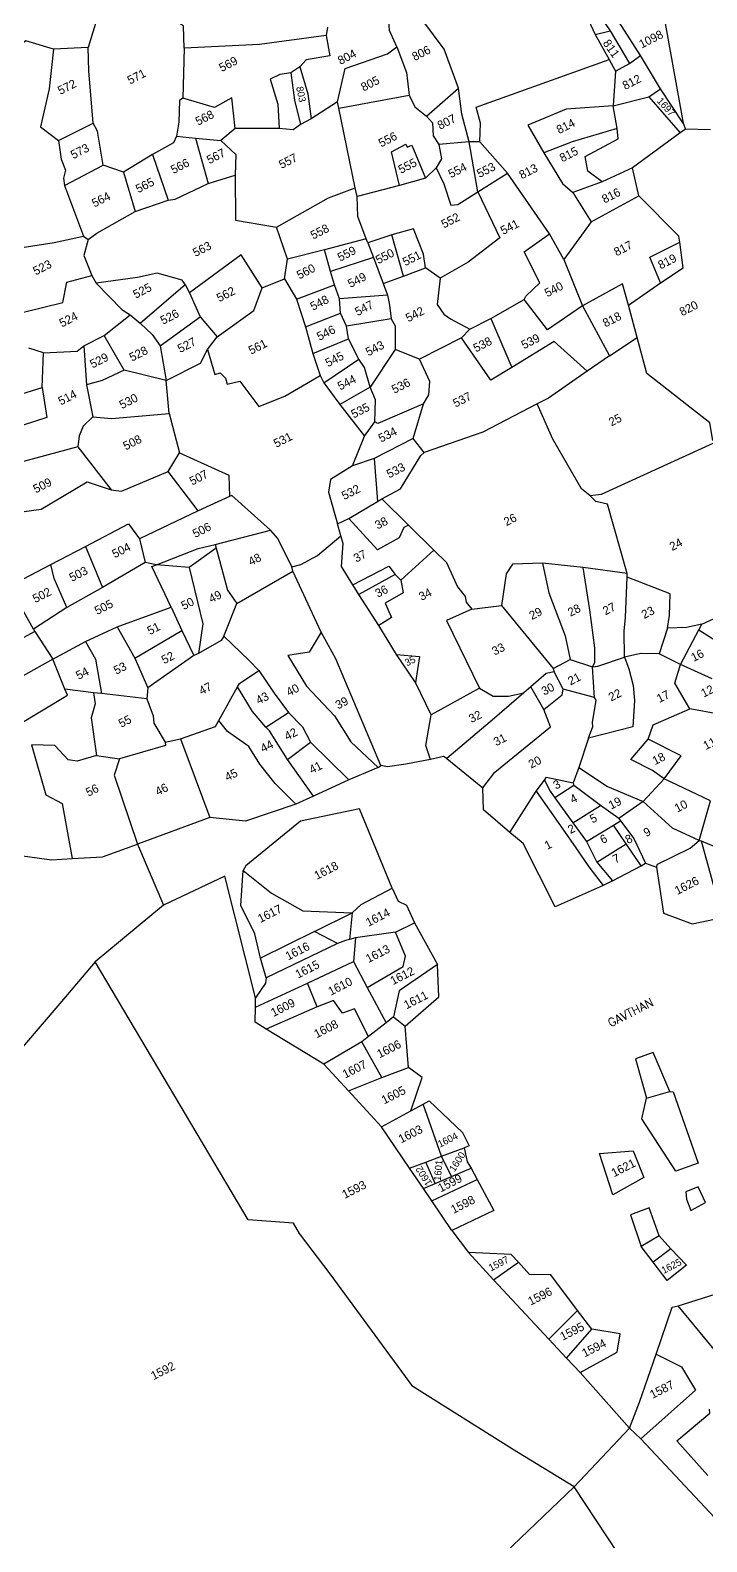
# Model space of a CAD drawing. Header units: metres. Extents: x 255511 to 258919, y 2204603 to 2207088.
# Drawn here: x 256249 to 256534, y 2205048 to 2205686 of the extents above; entities that cross this region are included whole.
import ezdxf

# ---------------------------------------------------------------- set-up
doc = ezdxf.new("R2010")
doc.units = ezdxf.units.M
doc.header["$MEASUREMENT"] = 0
for name, color, linetype in [('POLY_PARCEL', 6, 'Continuous'), ('TEXT_MAPIN', 7, 'Continuous'), ('TEXT_PARCEL', 7, 'Continuous')]:
    doc.layers.add(name, color=color, linetype=linetype)
doc.styles.get("Standard").update_dxf_attribs({"font": 'simplex.shx'})
doc.styles.add('TEXT_MAP', font='', dxfattribs={"height": 1.8})
doc.styles.get('TEXT_MAP').set_extended_font_data('Kruti Dev 050')

msp = doc.modelspace()

# ---------------------------------------------------------------- linework, layer by layer
at = {"layer": 'POLY_PARCEL'}
for points in [[(256480.47, 2205696.71), (256484.57, 2205697.45), (256492.83, 2205685.34)], [(256480.47, 2205696.71), (256486.52, 2205683.83)], [(256514.48, 2205697), (256523.69, 2205646.37)], [(256277.47, 2205693.08), (256272.98, 2205678.35)], [(256402.95, 2205678.56), (256399.97, 2205685.47), (256399.31, 2205693.34)], [(256429.01, 2205661.18), (256422.98, 2205677.65), (256409.41, 2205695.79), (256399.64, 2205695.02)], [(256313.37, 2205678.02), (256313.17, 2205687.31), (256310.92, 2205688.97)], [(256373.74, 2205686.85), (256373.21, 2205683.44)], [(256486.52, 2205683.83), (256492.83, 2205685.34)], [(256492.83, 2205685.34), (256501.03, 2205671.64)], [(256505.62, 2205675), (256496.72, 2205689.03)], [(256258.34, 2205677.59), (256246.69, 2205681.15), (256242.4, 2205677.89), (256221.48, 2205683.16)], [(256258.34, 2205677.59), (256256.52, 2205660.91), (256252.9, 2205644.84), (256260.49, 2205639.16)], [(256272.98, 2205678.35), (256258.34, 2205677.59)], [(256275.11, 2205646.39), (256273.27, 2205668.46), (256272.98, 2205678.35)], [(256313.37, 2205678.02), (256312.85, 2205656.99)], [(256373.21, 2205683.44), (256345.19, 2205679.66), (256313.37, 2205678.02)], [(256373.21, 2205683.44), (256374.78, 2205674.85), (256364.75, 2205673.09), (256362.15, 2205670.14)], [(256377.97, 2205655.46), (256381.22, 2205669.43), (256399.01, 2205675.69), (256402.95, 2205678.56)], [(256402.95, 2205678.56), (256407.12, 2205667.84), (256408.23, 2205658.25)], [(256486.52, 2205683.83), (256492.5, 2205673.31)], [(256437.92, 2205638.61), (256438.3, 2205646.43), (256436.4, 2205653.13), (256492.5, 2205673.31)], [(256492.5, 2205673.31), (256495.12, 2205668.38)], [(256495.12, 2205668.38), (256501.03, 2205671.64)], [(256501.03, 2205671.64), (256505.62, 2205675)], [(256514.17, 2205660.96), (256505.62, 2205675)], [(256358.33, 2205667.65), (256353.65, 2205666.88), (256349.65, 2205664.96), (256352.82, 2205654.43), (256353.46, 2205644.15)], [(256362.15, 2205670.14), (256358.33, 2205667.65)], [(256358.33, 2205667.65), (256359.83, 2205656.17), (256362.41, 2205645.91)], [(256362.15, 2205670.14), (256365.54, 2205658.75), (256366.91, 2205648.31)], [(256495.12, 2205668.38), (256494.15, 2205653.75)], [(256415.57, 2205649.36), (256429.01, 2205661.18)], [(256433.44, 2205638.6), (256430.38, 2205650.21), (256429.01, 2205661.18)], [(256509.16, 2205657.57), (256514.17, 2205660.96)], [(256523.69, 2205646.37), (256514.17, 2205660.96)], [(256312.85, 2205656.99), (256311.39, 2205656.03), (256311.11, 2205646.82), (256310.12, 2205640.91)], [(256334.85, 2205644.17), (256333.52, 2205657.16), (256326.18, 2205653.1), (256312.85, 2205656.99)], [(256377.97, 2205655.46), (256366.91, 2205648.31)], [(256378.51, 2205652.71), (256377.97, 2205655.46)], [(256378.51, 2205652.71), (256408.23, 2205658.25)], [(256385.47, 2205619.11), (256378.51, 2205652.71)], [(256408.23, 2205658.25), (256410.63, 2205653.32), (256415.57, 2205649.36)], [(256494.15, 2205653.75), (256474.35, 2205652.28), (256458.2, 2205645.56), (256465.01, 2205633.91)], [(256494.15, 2205653.75), (256509.16, 2205657.57)], [(256495.9, 2205644.12), (256494.15, 2205653.75)], [(256509.16, 2205657.57), (256522.45, 2205642.32)], [(256260.49, 2205639.16), (256275.11, 2205646.39)], [(256279.29, 2205628.65), (256276.9, 2205643.09), (256275.11, 2205646.39)], [(256362.41, 2205645.91), (256359.36, 2205643.6), (256353.46, 2205644.15)], [(256366.91, 2205648.31), (256362.41, 2205645.91)], [(256415.57, 2205649.36), (256418.09, 2205646.54), (256418.3, 2205641.03), (256420.65, 2205637.48)], [(256523.69, 2205646.37), (256524.61, 2205643.89)], [(256310.12, 2205640.91), (256308.94, 2205638.15), (256300.1, 2205633.21)], [(256310.12, 2205640.91), (256318.21, 2205640.16)], [(256318.21, 2205640.16), (256328.86, 2205639.17)], [(256318.21, 2205640.16), (256323.47, 2205620.93)], [(256334.85, 2205644.17), (256328.86, 2205639.17)], [(256353.46, 2205644.15), (256334.85, 2205644.17)], [(256495.9, 2205644.12), (256476.82, 2205638.5), (256465.01, 2205633.91)], [(256489.52, 2205621.64), (256483.5, 2205626.24), (256482.43, 2205632.39), (256496.28, 2205639.78), (256495.9, 2205644.12)], [(256522.45, 2205642.32), (256502.27, 2205627.6)], [(256524.61, 2205643.89), (256522.45, 2205642.32)], [(256535.13, 2205643.65), (256524.61, 2205643.89)], [(256260.49, 2205639.16), (256261.59, 2205631.21), (256263.42, 2205626.59), (256262.55, 2205623.2), (256263.05, 2205620.16)], [(256300.1, 2205633.21), (256287.88, 2205625.79)], [(256300.1, 2205633.21), (256306.7, 2205613.95)], [(256328.86, 2205639.17), (256335.15, 2205633.2), (256334.83, 2205624.5)], [(256404.07, 2205620.17), (256400.74, 2205634.34), (256406.79, 2205637.53), (256407.31, 2205636.29), (256409.37, 2205637.12), (256415.03, 2205623.27)], [(256420.65, 2205637.48), (256421.9, 2205631.42), (256419.61, 2205627.65)], [(256433.44, 2205638.6), (256420.65, 2205637.48)], [(256437.92, 2205638.61), (256433.44, 2205638.6)], [(256437.12, 2205617.47), (256433.44, 2205638.6)], [(256449.69, 2205625.28), (256437.92, 2205638.61)], [(256465.01, 2205633.91), (256472.77, 2205621.02), (256477.23, 2205617.14)], [(256263.05, 2205620.16), (256279.29, 2205628.65)], [(256287.88, 2205625.79), (256279.29, 2205628.65)], [(256419.61, 2205627.65), (256415.03, 2205623.27)], [(256419.61, 2205627.65), (256422.76, 2205620.84), (256425.71, 2205611.87), (256428.72, 2205612.11), (256437.12, 2205617.47)], [(256502.27, 2205627.6), (256489.52, 2205621.64)], [(256504.94, 2205615.79), (256502.27, 2205627.6)], [(256287.88, 2205625.79), (256292.83, 2205609.13)], [(256306.7, 2205613.95), (256309.61, 2205614.39), (256323.47, 2205620.93)], [(256323.47, 2205620.93), (256334.83, 2205624.5)], [(256334.83, 2205624.5), (256335.01, 2205605.48), (256352.26, 2205602.6)], [(256415.03, 2205623.27), (256404.07, 2205620.17)], [(256437.12, 2205617.47), (256449.69, 2205625.28)], [(256467.28, 2205599.75), (256449.69, 2205625.28)], [(256489.52, 2205621.64), (256477.23, 2205617.14)], [(256263.05, 2205620.16), (256271.03, 2205598.71)], [(256292.83, 2205609.13), (256306.7, 2205613.95)], [(256352.26, 2205602.6), (256374.18, 2205614.97), (256385.47, 2205619.11)], [(256386.32, 2205615.54), (256385.47, 2205619.11)], [(256404.07, 2205620.17), (256386.32, 2205615.54)], [(256390.11, 2205597.71), (256386.64, 2205607.07), (256386.32, 2205615.54)], [(256437.12, 2205617.47), (256446.44, 2205598.13), (256433.08, 2205587.87), (256421.33, 2205581.01)], [(256477.23, 2205617.14), (256484.95, 2205604.76)], [(256484.95, 2205604.76), (256504.94, 2205615.79)], [(256522.18, 2205596.22), (256521.82, 2205598.8), (256504.94, 2205615.79)], [(256272.91, 2205597.41), (256276.63, 2205600), (256292.83, 2205609.13)], [(256356.88, 2205589.09), (256352.26, 2205602.6)], [(256415.1, 2205585.39), (256414.28, 2205591.24), (256410.02, 2205601.92), (256400.87, 2205599.31)], [(256484.95, 2205604.76), (256473.44, 2205588.96)], [(256225.21, 2205589.76), (256231.91, 2205589.39), (256236.18, 2205592.6), (256258.58, 2205596.04), (256271.03, 2205598.71)], [(256271.03, 2205598.71), (256272.91, 2205597.41)], [(256272.91, 2205597.41), (256271.16, 2205590.62), (256274.45, 2205582.19)], [(256390.11, 2205597.71), (256372.53, 2205592.96)], [(256390.81, 2205595.91), (256390.11, 2205597.71)], [(256400.87, 2205599.31), (256390.81, 2205595.91)], [(256390.81, 2205595.91), (256393.14, 2205589.77)], [(256405.78, 2205581.98), (256400.87, 2205599.31)], [(256456.65, 2205572.03), (256457.32, 2205573.45), (256463.31, 2205579.1), (256456.63, 2205592.21), (256467.28, 2205599.75)], [(256473.44, 2205588.96), (256467.28, 2205599.75)], [(256514.13, 2205579.11), (256509.59, 2205589.92), (256522.18, 2205596.22)], [(256514.13, 2205579.11), (256523.64, 2205585.47), (256522.18, 2205596.22)], [(256346.21, 2205576.95), (256337.44, 2205590.95), (256315.6, 2205574.84)], [(256355.74, 2205580.73), (256356.88, 2205589.09)], [(256372.53, 2205592.96), (256356.88, 2205589.09)], [(256375.1, 2205583.9), (256372.53, 2205592.96)], [(256393.14, 2205589.77), (256375.1, 2205583.9)], [(256393.14, 2205589.77), (256397.26, 2205578.85)], [(256473.44, 2205588.96), (256481.21, 2205569.47)], [(256245.66, 2205566.76), (256262.22, 2205570.77), (256263.96, 2205579.43), (256274.45, 2205582.19)], [(256274.45, 2205582.19), (256276.29, 2205579)], [(256313.81, 2205578.36), (256312.54, 2205580.2), (256302.06, 2205583.17), (256293.72, 2205581.29), (256276.29, 2205579)], [(256376.69, 2205578.23), (256375.1, 2205583.9)], [(256397.26, 2205578.85), (256405.78, 2205581.98)], [(256405.78, 2205581.98), (256415.1, 2205585.39)], [(256421.33, 2205581.01), (256415.1, 2205585.39)], [(256276.29, 2205579), (256287.18, 2205567.81), (256290.69, 2205565.6)], [(256294.85, 2205562.1), (256313.81, 2205578.36)], [(256313.81, 2205578.36), (256315.6, 2205574.84)], [(256327.28, 2205556.39), (256342.83, 2205567.45), (256346.21, 2205576.95)], [(256346.21, 2205576.95), (256355.74, 2205580.73)], [(256355.74, 2205580.73), (256360.75, 2205572.16)], [(256360.75, 2205572.16), (256376.69, 2205578.23)], [(256378.8, 2205572.4), (256376.69, 2205578.23)], [(256397.26, 2205578.85), (256399.11, 2205573.96)], [(256421.33, 2205581.01), (256420.05, 2205570), (256422.88, 2205565.94), (256425.65, 2205563.89), (256433.83, 2205559.53)], [(256500.64, 2205569.72), (256498.16, 2205578.61), (256481.21, 2205569.47)], [(256500.64, 2205569.72), (256514.13, 2205579.11)], [(256315.6, 2205574.84), (256320.2, 2205564.77)], [(256360.75, 2205572.16), (256360.75, 2205572.16), (256364.55, 2205560.49)], [(256399.11, 2205573.96), (256378.8, 2205572.4)], [(256379.32, 2205566.29), (256378.8, 2205572.4)], [(256399.11, 2205573.96), (256399.96, 2205569.75), (256400.56, 2205563.9)], [(256442.58, 2205563.99), (256456.65, 2205572.03)], [(256481.21, 2205569.47), (256466.52, 2205559.24), (256456.65, 2205572.03)], [(256481.21, 2205569.47), (256492.61, 2205548.35)], [(256504.23, 2205556.11), (256500.64, 2205569.72)], [(256279.69, 2205556.85), (256290.69, 2205565.6)], [(256290.69, 2205565.6), (256294.85, 2205562.1)], [(256303.32, 2205552.49), (256320.2, 2205564.77)], [(256320.2, 2205564.77), (256327.28, 2205556.39)], [(256364.55, 2205560.49), (256379.32, 2205566.29)], [(256381.81, 2205560.76), (256379.32, 2205566.29)], [(256400.56, 2205563.9), (256381.81, 2205560.76)], [(256400.56, 2205563.9), (256402.35, 2205561.03), (256402.29, 2205550.96)], [(256433.83, 2205559.53), (256442.58, 2205563.99)], [(256442.58, 2205563.99), (256451.43, 2205543.45)], [(256271.19, 2205552.52), (256279.69, 2205556.85)], [(256288.11, 2205542.33), (256279.69, 2205556.85)], [(256294.85, 2205562.1), (256299.96, 2205557.37), (256303.32, 2205552.49)], [(256364.55, 2205560.49), (256367.56, 2205549.28)], [(256382.67, 2205555.47), (256381.81, 2205560.76)], [(256433.83, 2205559.53), (256430.28, 2205555.88)], [(256254.19, 2205549.61), (256248.02, 2205551.54)], [(256254.19, 2205549.61), (256268.32, 2205550.3), (256271.19, 2205552.52)], [(256271.19, 2205552.52), (256272.32, 2205536.08)], [(256303.32, 2205552.49), (256305.79, 2205537.88)], [(256305.79, 2205537.88), (256320.3, 2205545.27), (256323.31, 2205551.02)], [(256323.31, 2205551.02), (256327.28, 2205556.39)], [(256323.31, 2205551.02), (256326.32, 2205540.46), (256328.64, 2205541.21), (256330.77, 2205538.94), (256331.52, 2205536.41), (256336.81, 2205537.7), (256344.85, 2205527.01), (256355.76, 2205531.27), (256370.68, 2205539.96)], [(256367.56, 2205549.28), (256382.67, 2205555.47)], [(256387, 2205546.98), (256382.67, 2205555.47)], [(256402.29, 2205550.96), (256391.78, 2205535.06)], [(256412.6, 2205546.87), (256402.29, 2205550.96)], [(256430.28, 2205555.88), (256412.6, 2205546.87)], [(256451.43, 2205543.45), (256442.68, 2205538.12), (256430.28, 2205555.88)], [(256483.27, 2205541.86), (256469.31, 2205554.4), (256451.43, 2205543.45)], [(256492.61, 2205548.35), (256504.23, 2205556.11)], [(256536.14, 2205512.63), (256534.89, 2205520.01), (256508.29, 2205540.8), (256504.23, 2205556.11)], [(256253.65, 2205534.97), (256254.19, 2205549.61)], [(256367.56, 2205549.28), (256370.68, 2205539.96)], [(256372.21, 2205536.96), (256387, 2205546.98)], [(256391.78, 2205535.06), (256389.35, 2205543.43), (256387, 2205546.98)], [(256414.2, 2205528.03), (256416.54, 2205531.93), (256416.85, 2205537.48), (256412.6, 2205546.87)], [(256492.61, 2205548.35), (256483.27, 2205541.86)], [(256288.11, 2205542.33), (256278.84, 2205537.95), (256272.32, 2205536.08)], [(256305.79, 2205537.88), (256288.11, 2205542.33)], [(256307.06, 2205524.02), (256305.79, 2205537.88)], [(256370.68, 2205539.96), (256372.21, 2205536.96)], [(256483.27, 2205541.86), (256466.9, 2205530.49), (256462.18, 2205528.08)], [(256220.95, 2205524.89), (256253.65, 2205534.97)], [(256253.65, 2205534.97), (256255.55, 2205522.33), (256225.11, 2205512.42)], [(256272.32, 2205536.08), (256274.87, 2205522.59)], [(256372.21, 2205536.96), (256379.04, 2205527.81)], [(256391.78, 2205535.06), (256379.04, 2205527.81)], [(256393.78, 2205520.53), (256393.97, 2205529.7), (256391.78, 2205535.06)], [(256379.04, 2205527.81), (256389.35, 2205514.38)], [(256414.2, 2205528.03), (256395.06, 2205519.78), (256393.78, 2205520.53)], [(256409.88, 2205513.41), (256414.2, 2205528.03)], [(256462.18, 2205528.08), (256439.27, 2205516.19), (256414.48, 2205507.55)], [(256484.3, 2205489.36), (256480.75, 2205492.3), (256468.71, 2205513.16), (256462.18, 2205528.08)], [(256274.87, 2205522.59), (256270.9, 2205518.72), (256269.12, 2205514.58), (256268.59, 2205509.88)], [(256274.87, 2205522.59), (256282.83, 2205521.93), (256307.06, 2205524.02)], [(256307.06, 2205524.02), (256311.48, 2205507.41)], [(256389.35, 2205514.38), (256393.78, 2205520.53)], [(256384.29, 2205501.87), (256389.35, 2205514.38)], [(256409.88, 2205513.41), (256393.4, 2205505.01)], [(256414.48, 2205507.55), (256409.88, 2205513.41)], [(256268.59, 2205509.88), (256229.49, 2205499.44)], [(256268.59, 2205509.88), (256282.64, 2205491.76)], [(256306.63, 2205499.54), (256311.48, 2205507.41)], [(256311.48, 2205507.41), (256332.27, 2205497.96), (256332.51, 2205489.02)], [(256396.76, 2205488.03), (256404.56, 2205492.23), (256413.16, 2205506.33), (256414.48, 2205507.55)], [(256484.3, 2205489.36), (256489.2, 2205490.02), (256536.33, 2205511.46)], [(256282.64, 2205491.76), (256286.99, 2205491.28), (256306.63, 2205499.54)], [(256319.28, 2205482.98), (256306.63, 2205499.54)], [(256384.29, 2205501.87), (256375.07, 2205496.2), (256374.17, 2205490.77), (256378.01, 2205477.5)], [(256393.4, 2205505.01), (256384.29, 2205501.87)], [(256393.4, 2205505.01), (256394.84, 2205486.89)], [(256233.66, 2205480.94), (256253.15, 2205483.64), (256272.58, 2205495.16), (256282.64, 2205491.76)], [(256332.51, 2205489.02), (256319.28, 2205482.98)], [(256349.75, 2205474.76), (256333.49, 2205489.47), (256332.51, 2205489.02)], [(256382.73, 2205479.7), (256394.84, 2205486.89)], [(256394.84, 2205486.89), (256396.76, 2205488.03)], [(256396.76, 2205488.03), (256407.96, 2205476.89)], [(256500.05, 2205456.56), (256491.74, 2205485.8), (256486.86, 2205486.88), (256484.3, 2205489.36)], [(256319.28, 2205482.98), (256294.55, 2205471.16)], [(256271.84, 2205467.98), (256289.94, 2205477.44), (256294.55, 2205471.16)], [(256326.45, 2205468.71), (256349.75, 2205474.76)], [(256358.74, 2205459.41), (256352.88, 2205471.33), (256349.75, 2205474.76)], [(256378.01, 2205477.5), (256382.73, 2205479.7)], [(256379.38, 2205472.48), (256378.01, 2205477.5)], [(256407.96, 2205476.89), (256405.94, 2205475.97), (256403.95, 2205471.61), (256394.9, 2205466.46), (256382.73, 2205479.7)], [(256407.96, 2205476.89), (256418.58, 2205466.43)], [(256257.24, 2205460.35), (256271.84, 2205467.98)], [(256271.84, 2205467.98), (256279.07, 2205450.63)], [(256294.55, 2205471.16), (256297.03, 2205461.19)], [(256301.81, 2205460.24), (256319.27, 2205467.1), (256326.45, 2205468.71)], [(256326.84, 2205467.27), (256315.46, 2205459.11)], [(256326.45, 2205468.71), (256326.84, 2205467.27)], [(256326.84, 2205467.27), (256331.6, 2205449.46), (256335.56, 2205443.81)], [(256358.74, 2205459.41), (256362.63, 2205460.38), (256369.63, 2205464.05), (256379.38, 2205472.48)], [(256384.45, 2205451.73), (256379.74, 2205459.48), (256380.44, 2205469.13), (256379.38, 2205472.48)], [(256297.03, 2205461.19), (256279.07, 2205450.63)], [(256301.81, 2205460.24), (256297.03, 2205461.19)], [(256404.76, 2205453.67), (256418.58, 2205466.43)], [(256418.58, 2205466.43), (256423.96, 2205461.18), (256428.56, 2205450.89), (256431.82, 2205446.83), (256432.18, 2205444.42), (256434.66, 2205441.47)], [(256239.83, 2205451.25), (256257.24, 2205460.35)], [(256264.01, 2205442.19), (256258.62, 2205454.46), (256257.24, 2205460.35)], [(256307.91, 2205442.3), (256299.82, 2205459.45), (256301.81, 2205460.24)], [(256315.46, 2205459.11), (256301.81, 2205460.24)], [(256315.46, 2205459.11), (256321.32, 2205435.31), (256319.47, 2205422.81)], [(256335.56, 2205443.81), (256359.19, 2205457.48)], [(256359.19, 2205457.48), (256358.74, 2205459.41)], [(256371.16, 2205431.78), (256359.19, 2205457.48)], [(256384.45, 2205451.73), (256399.64, 2205459.69), (256402.25, 2205456.05)], [(256402.25, 2205456.05), (256387.06, 2205447.67)], [(256402.25, 2205456.05), (256404.76, 2205453.67)], [(256464.36, 2205460.83), (256451.7, 2205460.42), (256449.1, 2205456.4), (256447.13, 2205443.08)], [(256464.36, 2205460.83), (256467.08, 2205448.41), (256473.89, 2205430.18), (256476.03, 2205420.25)], [(256481.59, 2205459.04), (256464.36, 2205460.83)], [(256485.44, 2205417.14), (256486.37, 2205419.04), (256486.5, 2205425.16), (256484.27, 2205441.19), (256481.59, 2205459.04)], [(256500.05, 2205456.56), (256481.59, 2205459.04)], [(256498.89, 2205421.3), (256498.73, 2205432.23), (256499.29, 2205437.92), (256500.11, 2205454.97)], [(256500.11, 2205454.97), (256500.05, 2205456.56)], [(256517.11, 2205433.5), (256517.89, 2205438.76), (256518.21, 2205447.89), (256500.11, 2205454.97)], [(256249.87, 2205433.04), (256239.83, 2205451.25)], [(256279.07, 2205450.63), (256264.01, 2205442.19)], [(256387.06, 2205447.67), (256384.45, 2205451.73)], [(256404.76, 2205453.67), (256405.75, 2205448.34), (256398.12, 2205444.01), (256400.79, 2205437.92), (256395.43, 2205434.65)], [(256264.01, 2205442.19), (256249.87, 2205433.04)], [(256285.24, 2205433.98), (256307.91, 2205442.3)], [(256307.91, 2205442.3), (256312.39, 2205432.43)], [(256330.14, 2205430.09), (256335.56, 2205443.81)], [(256395.43, 2205434.65), (256387.06, 2205447.67)], [(256434.66, 2205441.47), (256447.13, 2205443.08)], [(256447.13, 2205443.08), (256468.91, 2205416.49)], [(256531.52, 2205435.13), (256546.55, 2205442.04)], [(256434.66, 2205441.47), (256423.97, 2205436.78), (256437.87, 2205408.23)], [(256250.43, 2205432.14), (256233.1, 2205422.66)], [(256249.87, 2205433.04), (256250.43, 2205432.14)], [(256250.43, 2205432.14), (256258.07, 2205420.46)], [(256271.84, 2205427.8), (256285.24, 2205433.98)], [(256285.24, 2205433.98), (256292.58, 2205420.81)], [(256292.58, 2205420.81), (256312.39, 2205432.43)], [(256312.39, 2205432.43), (256317.54, 2205421.94)], [(256330.14, 2205430.09), (256328.99, 2205428.32), (256319.47, 2205422.81)], [(256344.85, 2205415.66), (256340.86, 2205419.89), (256330.14, 2205430.09)], [(256371.16, 2205431.78), (256366.06, 2205423.31), (256357.03, 2205421.94), (256365, 2205409.05), (256376.68, 2205396.53), (256383.7, 2205385.53), (256395.15, 2205374.74)], [(256396.34, 2205375.6), (256377.31, 2205420.55), (256371.16, 2205431.78)], [(256402.84, 2205422.44), (256395.43, 2205434.65)], [(256517.11, 2205433.5), (256513.57, 2205422.63)], [(256531.52, 2205435.13), (256525.12, 2205433.7), (256517.11, 2205433.5)], [(256522.56, 2205418.14), (256530.21, 2205432.74)], [(256530.21, 2205432.74), (256531.52, 2205435.13)], [(256530.21, 2205432.74), (256542.9, 2205424.78)], [(256258.07, 2205420.46), (256271.84, 2205427.8)], [(256271.84, 2205427.8), (256276.03, 2205420.43), (256278.57, 2205405.87)], [(256319.47, 2205422.81), (256317.54, 2205421.94)], [(256513.57, 2205422.63), (256505.82, 2205422.78), (256498.89, 2205421.3)], [(256522.56, 2205418.14), (256513.57, 2205422.63)], [(256258.07, 2205420.46), (256220.44, 2205399.34)], [(256263.1, 2205407.69), (256258.07, 2205420.46)], [(256292.58, 2205420.81), (256298.09, 2205408.35)], [(256317.54, 2205421.94), (256298.09, 2205408.35)], [(256402.84, 2205422.44), (256412.51, 2205421.57), (256410.94, 2205410.59)], [(256410.94, 2205410.59), (256402.84, 2205422.44)], [(256468.91, 2205416.49), (256476.03, 2205420.25)], [(256468.91, 2205416.49), (256469.31, 2205415.07)], [(256476.03, 2205420.25), (256485.44, 2205417.14)], [(256498.89, 2205421.3), (256500.7, 2205416.28), (256502.6, 2205409.37), (256503.16, 2205402.96), (256502.43, 2205391.89), (256483.81, 2205387.04)], [(256485.44, 2205417.14), (256487.64, 2205417.51), (256498.89, 2205421.3)], [(256486.27, 2205404.28), (256485.44, 2205417.14)], [(256526.45, 2205399.49), (256520.21, 2205410.24), (256522.56, 2205418.14)], [(256535.88, 2205412.1), (256522.56, 2205418.14)], [(256335.9, 2205408.68), (256336.75, 2205410.13), (256344.85, 2205415.66)], [(256344.85, 2205415.66), (256351.29, 2205406.13), (256357.43, 2205397.92)], [(256417.54, 2205397), (256410.94, 2205410.59)], [(256469.31, 2205415.07), (256466, 2205414.36), (256459.45, 2205408.76)], [(256473.07, 2205407.7), (256469.31, 2205415.07)], [(256216.9, 2205359.85), (256219.53, 2205365.3), (256226.35, 2205368.67), (256239.88, 2205374.38), (256242.21, 2205379.99), (256242.33, 2205392.04), (256264.29, 2205405.18), (256263.1, 2205407.69)], [(256275.2, 2205406.27), (256263.1, 2205407.69)], [(256275.2, 2205406.27), (256275.98, 2205401.53), (256274.22, 2205395.66), (256276.45, 2205379.84)], [(256278.57, 2205405.87), (256275.2, 2205406.27)], [(256297.69, 2205403.61), (256278.57, 2205405.87)], [(256298.09, 2205408.35), (256297.69, 2205403.61)], [(256297.69, 2205403.61), (256300.41, 2205396.57), (256300.61, 2205393.43), (256305.34, 2205385.38)], [(256328.02, 2205394.58), (256335.9, 2205408.68)], [(256347.86, 2205391.78), (256342.17, 2205398.27), (256335.9, 2205408.68)], [(256437.87, 2205408.23), (256417.54, 2205397)], [(256456.52, 2205406.2), (256444.13, 2205395.54), (256424.05, 2205378.5)], [(256437.87, 2205408.23), (256443.54, 2205404.75), (256450.13, 2205404.76), (256456.52, 2205406.2)], [(256459.45, 2205408.76), (256456.52, 2205406.2)], [(256464.94, 2205399.2), (256459.45, 2205408.76)], [(256464.94, 2205399.2), (256472.61, 2205405.42), (256473.07, 2205407.7)], [(256486.27, 2205404.28), (256473.07, 2205407.7)], [(256483.81, 2205387.04), (256485.59, 2205392.05), (256485.4, 2205393.69), (256487.05, 2205403.17), (256486.27, 2205404.28)], [(256347.86, 2205391.78), (256357.43, 2205397.92)], [(256357.43, 2205397.92), (256363.2, 2205391.9), (256366.69, 2205385.47)], [(256439.22, 2205366.14), (256444.36, 2205372.73), (256467.76, 2205391.82), (256464.94, 2205399.2)], [(256508.88, 2205386.65), (256510.95, 2205392.78), (256526.45, 2205399.49)], [(256550.89, 2205394.97), (256526.45, 2205399.49)], [(256311.93, 2205386.81), (256326.55, 2205391.97), (256328.02, 2205394.58)], [(256360.42, 2205359.3), (256351.71, 2205367.95), (256345.27, 2205376.12), (256340.7, 2205383.62), (256331.65, 2205389.91), (256328.02, 2205394.58)], [(256356.92, 2205378.04), (256349.34, 2205390.15), (256347.86, 2205391.78)], [(256417.25, 2205378.06), (256415.23, 2205383.94), (256417.54, 2205397)], [(256305.34, 2205385.38), (256305.49, 2205383.96), (256286.15, 2205378.42)], [(256305.34, 2205385.38), (256311.93, 2205386.81)], [(256311.93, 2205386.81), (256324.19, 2205353.64)], [(256356.92, 2205378.04), (256366.69, 2205385.47)], [(256366.69, 2205385.47), (256382.78, 2205369.51)], [(256483.81, 2205387.04), (256479.73, 2205374.7)], [(256515.64, 2205370), (256510.75, 2205373.45), (256501.54, 2205378.15), (256508.88, 2205386.65)], [(256515.64, 2205370), (256522.85, 2205379.62), (256508.88, 2205386.65)], [(256276.45, 2205379.84), (256268.28, 2205377.41), (256264.57, 2205377.89), (256258.89, 2205383.96), (256249.11, 2205384.27), (256255.08, 2205363.23), (256262.04, 2205359.54), (256266.19, 2205336.33)], [(256276.45, 2205379.84), (256286.15, 2205378.42)], [(256286.15, 2205378.42), (256283.96, 2205371.47), (256293.78, 2205342.45)], [(256367.93, 2205362.59), (256356.92, 2205378.04)], [(256417.25, 2205378.06), (256406.8, 2205376.08), (256399.06, 2205374.94), (256396.34, 2205375.6)], [(256424.05, 2205378.5), (256422.67, 2205379.31), (256417.25, 2205378.06)], [(256424.05, 2205378.5), (256439.22, 2205366.14)], [(256395.15, 2205374.74), (256382.78, 2205369.51)], [(256395.15, 2205374.74), (256396.34, 2205375.6)], [(256479.73, 2205374.7), (256477.36, 2205368.31)], [(256479.73, 2205374.7), (256491.8, 2205366.71), (256506.82, 2205360.33)], [(256382.78, 2205369.51), (256367.93, 2205362.59)], [(256450.64, 2205347.34), (256439.5, 2205356.89), (256439.22, 2205366.14)], [(256461.75, 2205364.78), (256465.2, 2205369.44)], [(256465.2, 2205369.44), (256466.1, 2205370.67), (256477.36, 2205368.31)], [(256465.2, 2205369.44), (256467.61, 2205364.7), (256469.61, 2205361.88)], [(256477.63, 2205367.15), (256469.61, 2205361.88)], [(256477.36, 2205368.31), (256477.63, 2205367.15)], [(256488.89, 2205358.64), (256477.63, 2205367.15)], [(256506.82, 2205360.33), (256515.64, 2205370)], [(256535.21, 2205360.63), (256515.64, 2205370)], [(256360.42, 2205359.3), (256339.24, 2205352.07), (256324.19, 2205353.64)], [(256367.93, 2205362.59), (256360.42, 2205359.3)], [(256450.64, 2205347.34), (256461.75, 2205364.78)], [(256461.75, 2205364.78), (256472.94, 2205348.78), (256478.47, 2205340.9), (256483.91, 2205332.77), (256489.96, 2205324.94)], [(256469.61, 2205361.88), (256477.23, 2205351.39)], [(256506.82, 2205360.33), (256496.55, 2205353.15)], [(256530.36, 2205343.93), (256519.22, 2205349.16), (256506.82, 2205360.33)], [(256530.36, 2205343.93), (256535.21, 2205360.63)], [(256324.19, 2205353.64), (256293.78, 2205342.45)], [(256401.1, 2205323.84), (256387.25, 2205357.35), (256362.36, 2205352.11), (256339.33, 2205333.24), (256338.25, 2205331.33)], [(256477.23, 2205351.39), (256488.89, 2205358.64)], [(256496.55, 2205353.15), (256488.89, 2205358.64)], [(256496.55, 2205353.15), (256497.25, 2205352.2)], [(256489.96, 2205324.94), (256469.7, 2205315.91), (256456.23, 2205342.74), (256450.64, 2205347.34)], [(256477.23, 2205351.39), (256482.97, 2205343.52)], [(256482.97, 2205343.52), (256494.25, 2205350.46)], [(256494.25, 2205350.46), (256497.25, 2205352.2)], [(256499.6, 2205342.5), (256494.25, 2205350.46)], [(256497.25, 2205352.2), (256502.9, 2205344.72), (256507.85, 2205334.39)], [(256266.19, 2205336.33), (256279, 2205337.08), (256293.78, 2205342.45)], [(256293.78, 2205342.45), (256304.72, 2205316.72)], [(256482.97, 2205343.52), (256487.3, 2205334.82)], [(256487.3, 2205334.82), (256499.6, 2205342.5)], [(256505.96, 2205333.21), (256499.6, 2205342.5)], [(256512.38, 2205332.7), (256512.8, 2205334), (256526.58, 2205340.7), (256530.36, 2205343.93)], [(256512.38, 2205332.7), (256515.3, 2205313.28), (256527.46, 2205308.83), (256540.23, 2205311.5), (256531.44, 2205343.68)], [(256531.44, 2205343.68), (256530.36, 2205343.93)], [(256536.77, 2205341.47), (256531.44, 2205343.68)], [(256236.18, 2205338.72), (256257.48, 2205335.83), (256266.19, 2205336.33)], [(256487.3, 2205334.82), (256493.91, 2205326.95)], [(256505.96, 2205333.21), (256507.85, 2205334.39)], [(256507.85, 2205334.39), (256512.38, 2205332.7)], [(256343.47, 2205277.61), (256330.51, 2205328.9), (256304.72, 2205316.72)], [(256345.63, 2205294.37), (256343.22, 2205304.6), (256337.23, 2205316.55), (256338.25, 2205331.33)], [(256338.25, 2205331.33), (256350.16, 2205321.74), (256363.35, 2205314.32), (256384.16, 2205313.37)], [(256493.91, 2205326.95), (256505.96, 2205333.21)], [(256384.16, 2205313.37), (256387.92, 2205317.02), (256401.1, 2205323.84)], [(256401.1, 2205323.84), (256403.59, 2205318.31), (256407.05, 2205316.61), (256410.5, 2205309.24)], [(256493.91, 2205326.95), (256489.96, 2205324.94)], [(256304.72, 2205316.72), (256275.92, 2205292.8)], [(256368.33, 2205305.62), (256384.16, 2205313.37)], [(256384.16, 2205313.37), (256383.13, 2205302.2)], [(256402.48, 2205305.26), (256410.5, 2205309.24)], [(256410.5, 2205309.24), (256420.2, 2205291.67)], [(256368.33, 2205305.62), (256345.63, 2205294.37)], [(256378.01, 2205300.45), (256368.33, 2205305.62)], [(256383.13, 2205302.2), (256381.44, 2205301.77), (256378.01, 2205300.45)], [(256385.65, 2205302.84), (256383.13, 2205302.2)], [(256385.65, 2205302.84), (256384.78, 2205292.89)], [(256402.48, 2205305.26), (256385.65, 2205302.84)], [(256390.46, 2205281.96), (256405.64, 2205290.78), (256406.64, 2205295.18), (256402.48, 2205305.26)], [(256378.01, 2205300.45), (256347.97, 2205286)], [(256275.92, 2205292.8), (256261.03, 2205275.26), (256229.43, 2205238.41), (256207.39, 2205213.79), (256203.56, 2205200.93), (256180.01, 2205131.42)], [(256477.73, 2205071.41), (256451.71, 2205087.24), (256409.78, 2205113.71), (256374.88, 2205161.15), (256362.05, 2205178.26), (256359.52, 2205182.59), (256340.43, 2205183.98), (256275.92, 2205292.8)], [(256347.97, 2205286), (256345.63, 2205294.37)], [(256365.34, 2205283.73), (256384.78, 2205292.89)], [(256384.78, 2205292.89), (256390.46, 2205281.96)], [(256420.2, 2205291.67), (256403.96, 2205280.48), (256401.54, 2205269.52)], [(256406.52, 2205265.69), (256420.64, 2205278.08), (256420.2, 2205291.67)], [(256343.41, 2205273.61), (256365.34, 2205283.73)], [(256347.97, 2205286), (256347.72, 2205283.72), (256343.47, 2205277.61)], [(256369.42, 2205273.83), (256365.34, 2205283.73)], [(256343.41, 2205273.61), (256343.47, 2205277.61)], [(256391.11, 2205261.23), (256385.23, 2205272.92), (256380.12, 2205271.07), (256376.37, 2205276.51), (256369.42, 2205273.83)], [(256390.46, 2205281.96), (256398.46, 2205267.07)], [(256347.95, 2205264.45), (256343.33, 2205267.28), (256343.41, 2205273.61)], [(256369.42, 2205273.83), (256347.95, 2205264.45)], [(256372.23, 2205249.61), (256347.95, 2205264.45)], [(256398.46, 2205267.07), (256391.11, 2205261.23)], [(256401.54, 2205269.52), (256398.46, 2205267.07)], [(256401.54, 2205269.52), (256406.52, 2205265.69)], [(256407.99, 2205248.19), (256406.52, 2205265.69)], [(256388.31, 2205259), (256372.23, 2205249.61)], [(256391.11, 2205261.23), (256388.31, 2205259)], [(256396.73, 2205244.01), (256388.31, 2205259)], [(256518.01, 2205238.04), (256510.98, 2205254.58), (256503.6, 2205251.91), (256508.2, 2205235.23)], [(256372.23, 2205249.61), (256382.64, 2205238.34)], [(256396.73, 2205244.01), (256407.99, 2205248.19)], [(256408.98, 2205229.9), (256413.66, 2205244.06), (256407.99, 2205248.19)], [(256382.64, 2205238.34), (256396.73, 2205244.01)], [(256396.54, 2205223.13), (256382.64, 2205238.34)], [(256518.01, 2205238.04), (256519.44, 2205237.99), (256529.92, 2205207.93), (256520.56, 2205204.56), (256506.21, 2205226.57), (256508.2, 2205235.23)], [(256508.2, 2205235.23), (256518.01, 2205238.04)], [(256408.98, 2205229.9), (256414.14, 2205232.75)], [(256414.14, 2205232.75), (256416.58, 2205234.1), (256430.63, 2205220.74), (256433.43, 2205215.25), (256431.32, 2205214.29)], [(256421.84, 2205210.79), (256414.14, 2205232.75)], [(256396.54, 2205223.13), (256408.98, 2205229.9)], [(256408.3, 2205205.79), (256396.54, 2205223.13)], [(256421.84, 2205210.79), (256431.32, 2205214.29)], [(256431.32, 2205214.29), (256432.66, 2205208.49), (256434.27, 2205205.75)], [(256494.01, 2205194.46), (256488.34, 2205211.94), (256502.64, 2205213.05), (256507.14, 2205201.78), (256494.01, 2205194.46)], [(256408.3, 2205205.79), (256415.19, 2205208.34)], [(256415.19, 2205208.34), (256421.84, 2205210.79)], [(256419.16, 2205199.27), (256415.19, 2205208.34)], [(256426.1, 2205202.25), (256421.84, 2205210.79)], [(256414.31, 2205197.19), (256408.3, 2205205.79)], [(256417.79, 2205192.06), (256436.82, 2205201.04)], [(256419.16, 2205199.27), (256426.1, 2205202.25)], [(256426.1, 2205202.25), (256434.27, 2205205.75)], [(256436.82, 2205201.04), (256443.92, 2205187.88), (256426.15, 2205179.47)], [(256434.27, 2205205.75), (256436.82, 2205201.04)], [(256414.31, 2205197.19), (256419.16, 2205199.27)], [(256417.79, 2205192.06), (256414.31, 2205197.19)], [(256529.91, 2205197.93), (256524.84, 2205195.78), (256525.08, 2205192.76), (256526.93, 2205187.87), (256533.1, 2205191.24), (256529.91, 2205197.93)], [(256426.15, 2205179.47), (256417.79, 2205192.06)], [(256513.61, 2205177.3), (256509.26, 2205189.02), (256501.44, 2205186.11), (256505.89, 2205172.72)], [(256426.15, 2205179.47), (256433.27, 2205170.14)], [(256513.61, 2205177.3), (256505.89, 2205172.72)], [(256513.61, 2205177.3), (256518.52, 2205171.71)], [(256454.28, 2205166.06), (256451.16, 2205169.43), (256433.27, 2205170.14)], [(256433.27, 2205170.14), (256443.78, 2205158.65)], [(256510.96, 2205166.12), (256505.89, 2205172.72)], [(256518.52, 2205171.71), (256510.96, 2205166.12)], [(256518.52, 2205171.71), (256525.03, 2205164.87), (256516.85, 2205158.44), (256510.96, 2205166.12)], [(256443.78, 2205158.65), (256454.28, 2205166.06)], [(256479.18, 2205145.73), (256467.89, 2205160.79), (256458.97, 2205160.89), (256454.28, 2205166.06)], [(256443.78, 2205158.65), (256467.09, 2205133.64)], [(256521.53, 2205147.77), (256542.54, 2205154.27), (256559.54, 2205127.08)], [(256467.09, 2205133.64), (256479.18, 2205145.73)], [(256485.11, 2205137.82), (256479.18, 2205145.73)], [(256512.23, 2205127.36), (256519.04, 2205147.15), (256521.53, 2205147.77)], [(256559.54, 2205127.08), (256539.39, 2205126.1), (256521.53, 2205147.77)], [(256474.56, 2205125.63), (256485.11, 2205137.82)], [(256480.24, 2205119.56), (256495.78, 2205128.14), (256497.14, 2205135.85), (256485.11, 2205137.82)], [(256467.09, 2205133.64), (256474.56, 2205125.63)], [(256474.56, 2205125.63), (256480.24, 2205119.56)], [(256501.05, 2205096.15), (256505.23, 2205107.16), (256512.23, 2205127.36)], [(256512.23, 2205127.36), (256522.95, 2205122.03), (256528.84, 2205112.18), (256505.88, 2205091.67)], [(256480.24, 2205119.56), (256501.05, 2205096.15)], [(256534.07, 2205076.23), (256521, 2205090.84), (256534.95, 2205102.49), (256534.72, 2205104.21)], [(256501.05, 2205096.15), (256477.73, 2205071.41)], [(256501.05, 2205096.15), (256505.88, 2205091.67)], [(256505.88, 2205091.67), (256559.79, 2205034.05), (256565.7, 2205021.83), (256590, 2204968.44)], [(256477.73, 2205071.41), (256445.49, 2205040.5), (256380.43, 2204979.57), (256336.46, 2204938.58)], [(256651.24, 2204829.48), (256601.32, 2204876.29), (256589.12, 2204900.85), (256565.7, 2204939.78), (256553.38, 2204957.85), (256528.99, 2204994.18), (256496.2, 2205043.24), (256477.73, 2205071.41)]]:
    msp.add_lwpolyline(points, dxfattribs=at)

# ---------------------------------------------------------------- texts
at = {"layer": 'TEXT_MAPIN'}
msp.add_text('GAVTHAN', height=3.579, rotation=27.01368, dxfattribs=at).set_placement((256493.09, 2205265.11))
at = {"layer": 'TEXT_PARCEL', "style": 'TEXT_MAP'}
for s, height, rotation, p in [('1098', 3.579, 27.01368, (256506.16, 2205677.85)), ('806', 3.579, 27.01368, (256410.53, 2205672.57)), ('811', 3.579, 304.96555, (256489.61, 2205680.16)), ('569', 3.579, 27.01368, (256329.22, 2205667.94)), ('804', 3.579, 27.01368, (256379.24, 2205670.96)), ('571', 3.579, 27.01368, (256290.58, 2205662.67)), ('805', 3.579, 27.01368, (256389.02, 2205659.73)), ('812', 3.579, 27.01368, (256499.21, 2205660.38)), ('572', 3.579, 27.01368, (256261.26, 2205658.3)), ('803', 2.983, 281.74302, (256360.55, 2205661.57)), ('1697', 2.983, 311.88744, (256512.39, 2205655.6)), ('568', 3.579, 27.01368, (256319.28, 2205645.31)), ('807', 3.579, 27.01368, (256421.23, 2205643.59)), ('814', 3.579, 27.01368, (256471.4, 2205641.77)), ('556', 3.579, 27.01368, (256396.43, 2205636.18)), ('573', 3.579, 27.01368, (256266.69, 2205631.21)), ('567', 3.579, 27.01368, (256324.05, 2205629.1)), ('557', 3.579, 27.01368, (256354.43, 2205627.09)), ('815', 3.579, 27.01368, (256472.71, 2205629.88)), ('566', 3.579, 27.01368, (256308.9, 2205624.93)), ('555', 3.579, 27.01368, (256404.74, 2205625.01)), ('554', 3.579, 27.01368, (256425.8, 2205623.15)), ('553', 3.579, 27.01368, (256437.86, 2205623.28)), ('813', 3.579, 27.01368, (256455.67, 2205622.71)), ('565', 3.579, 27.01368, (256294.1, 2205616.86)), ('564', 3.579, 27.01368, (256275.63, 2205610.83)), ('816', 3.579, 27.01368, (256490.55, 2205612.5)), ('552', 3.579, 27.01368, (256422.85, 2205602)), ('558', 3.579, 27.01368, (256367.77, 2205597.3)), ('541', 3.579, 27.01368, (256447.81, 2205599.26)), ('563', 3.579, 27.01368, (256318.17, 2205589.96)), ('817', 3.579, 27.01368, (256495.59, 2205590.24)), ('523', 3.579, 27.01368, (256250.86, 2205582.2)), ('559', 3.579, 27.01368, (256379.14, 2205587.99)), ('550', 3.579, 27.01368, (256395.2, 2205586.92)), ('551', 3.579, 27.01368, (256406.56, 2205586.06)), ('819', 3.579, 27.01368, (256514.17, 2205584.71)), ('560', 3.579, 27.01368, (256361.96, 2205580.5)), ('549', 3.579, 27.01368, (256383.47, 2205576.89)), ('525', 3.579, 27.01368, (256293, 2205572.37)), ('562', 3.579, 27.01368, (256328.21, 2205570.88)), ('540', 3.579, 27.01368, (256466.4, 2205572.97)), ('548', 3.579, 27.01368, (256367.64, 2205567.28)), ('547', 3.579, 27.01368, (256386.47, 2205565.04)), ('820', 3.579, 27.01368, (256523.22, 2205564.96)), ('524', 3.579, 27.01368, (256261.91, 2205560.25)), ('526', 3.579, 27.01368, (256304.51, 2205561.38)), ('542', 3.579, 27.01368, (256407.85, 2205562.43)), ('818', 3.579, 27.01368, (256490.9, 2205560.26)), ('546', 3.579, 27.01368, (256370.41, 2205554.6)), ('539', 3.579, 27.01368, (256456.57, 2205551.02)), ('528', 3.579, 27.01368, (256291.41, 2205545.81)), ('527', 3.579, 27.01368, (256311.75, 2205549.47)), ('561', 3.579, 27.01368, (256341.64, 2205548.74)), ('545', 3.579, 27.01368, (256373.99, 2205543.47)), ('543', 3.579, 27.01368, (256390.99, 2205548.09)), ('538', 3.579, 27.01368, (256436.35, 2205549.73)), ('529', 3.579, 27.01368, (256274.81, 2205542.96)), ('544', 3.579, 27.01368, (256379.15, 2205533.68)), ('536', 3.579, 27.01368, (256401.97, 2205532.29)), ('514', 3.579, 27.01368, (256261.45, 2205527.36)), ('530', 3.579, 27.01368, (256287.2, 2205525.8)), ('537', 3.579, 27.01368, (256427.75, 2205526.45)), ('535', 3.579, 27.01368, (256384.86, 2205521.87)), ('534', 3.579, 27.01368, (256396.36, 2205511.67)), ('25', 3.579, 27.01368, (256493.42, 2205518.49)), ('508', 3.579, 27.01368, (256288.81, 2205508.4)), ('531', 3.579, 27.01368, (256352.24, 2205509.49)), ('507', 3.579, 27.01368, (256316.78, 2205493.6)), ('533', 3.579, 27.01368, (256399.82, 2205496.61)), ('509', 3.579, 27.01368, (256250.92, 2205490.27)), ('532', 3.579, 27.01368, (256380.87, 2205487.46)), ('38', 3.579, 27.01368, (256394.88, 2205475.04)), ('26', 3.579, 27.01368, (256449.19, 2205476.44)), ('506', 3.579, 27.01368, (256318.08, 2205471.47)), ('504', 3.579, 27.01368, (256284.17, 2205462.91)), ('24', 3.579, 27.01368, (256519.02, 2205465.99)), ('48', 3.579, 27.01368, (256341.55, 2205459.68)), ('37', 3.579, 27.01368, (256385.9, 2205461.11)), ('503', 3.579, 27.01368, (256266.1, 2205452.95)), ('502', 3.579, 27.01368, (256250.69, 2205444.03)), ('49', 3.579, 27.01368, (256324.89, 2205444)), ('36', 3.579, 27.01368, (256394.98, 2205446.26)), ('34', 3.579, 27.01368, (256413.41, 2205444.93)), ('505', 3.579, 27.01368, (256276.78, 2205438.98)), ('50', 3.579, 27.01368, (256313.27, 2205441.08)), ('29', 3.579, 27.01368, (256459.92, 2205436.89)), ('28', 3.579, 27.01368, (256476.15, 2205438.26)), ('27', 3.579, 27.01368, (256490.9, 2205438.86)), ('23', 3.579, 27.01368, (256507.23, 2205437.33)), ('51', 3.579, 27.01368, (256298.96, 2205430.53)), ('52', 3.579, 27.01368, (256304.96, 2205418.25)), ('33', 3.579, 27.01368, (256444.2, 2205421.86)), ('16', 3.579, 27.01368, (256528.08, 2205419.2)), ('54', 3.579, 27.01368, (256268.92, 2205411.66)), ('53', 3.579, 27.01368, (256284.82, 2205413.8)), ('35', 2.983, 27.01368, (256407.29, 2205417.3)), ('47', 3.579, 27.01368, (256320.74, 2205405.22)), ('40', 3.579, 27.01368, (256357.55, 2205404.63)), ('30', 3.579, 27.01368, (256465.06, 2205405.02)), ('21', 3.579, 27.01368, (256476.19, 2205409.29)), ('43', 3.579, 27.01368, (256344.75, 2205401.19)), ('39', 3.579, 27.01368, (256378.23, 2205399.18)), ('22', 3.579, 27.01368, (256493.33, 2205402.52)), ('17', 3.579, 27.01368, (256513.63, 2205401.89)), ('12', 3.579, 27.01368, (256532.28, 2205404.15)), ('32', 3.579, 27.01368, (256434.45, 2205393.42)), ('55', 3.579, 27.01368, (256286.88, 2205391.42)), ('42', 3.579, 27.01368, (256356.78, 2205386.05)), ('44', 3.579, 27.01368, (256346.66, 2205380.92)), ('31', 3.579, 27.01368, (256444.87, 2205383.68)), ('11', 3.579, 27.01368, (256533.21, 2205382.03)), ('20', 3.579, 27.01368, (256459.59, 2205374.22)), ('18', 3.579, 27.01368, (256511.79, 2205375.67)), ('45', 3.579, 27.01368, (256331.64, 2205368.86)), ('41', 3.579, 27.01368, (256367.19, 2205371.93)), ('56', 3.579, 27.01368, (256273.09, 2205362.36)), ('46', 3.579, 27.01368, (256302.35, 2205362.68)), ('3', 3.58, 27.01368, (256470.02, 2205365.36)), ('4', 3.58, 27.01368, (256477.08, 2205359.4)), ('19', 3.579, 27.01368, (256493.34, 2205356.94)), ('10', 3.579, 27.01368, (256521.16, 2205355.67)), ('5', 3.58, 27.01368, (256485.44, 2205351.12)), ('2', 3.58, 27.01368, (256476.16, 2205346.65)), ('6', 3.58, 27.01368, (256489.75, 2205342.41)), ('8', 3.58, 27.01368, (256500.35, 2205342.39)), ('9', 3.58, 27.01368, (256508.08, 2205345.33)), ('1', 3.58, 27.01368, (256466.36, 2205339.94)), ('1618', 3.579, 27.01368, (256369.33, 2205327.31)), ('7', 3.58, 27.01368, (256495.07, 2205334.16)), ('1626', 3.579, 27.01368, (256521.21, 2205320.95)), ('1617', 3.579, 27.01368, (256345.54, 2205309.12)), ('1614', 3.579, 27.01368, (256391.06, 2205307.55)), ('1616', 3.579, 27.01368, (256357.2, 2205293.3)), ('1613', 3.579, 27.01368, (256391.03, 2205292.2)), ('1615', 3.579, 27.01368, (256361.36, 2205285.65)), ('1612', 3.579, 27.01368, (256401.37, 2205282.9)), ('1610', 3.579, 27.01368, (256375.19, 2205278.47)), ('1609', 3.579, 27.01368, (256351.08, 2205269.51)), ('1611', 3.579, 27.01368, (256407.07, 2205272.72)), ('1608', 3.579, 27.01368, (256369.26, 2205260.52)), ('1606', 3.579, 27.01368, (256395.75, 2205252.03)), ('1607', 3.579, 27.01368, (256381.25, 2205243.52)), ('1605', 3.579, 27.01368, (256397.66, 2205232.61)), ('1603', 3.579, 27.01368, (256404.83, 2205216.17)), ('1604', 2.983, 27.01368, (256421.18, 2205214.37)), ('1600', 2.983, 57.37928, (256427.31, 2205203.96)), ('1602', 2.983, 122.3412, (256417.99, 2205199.51)), ('1601', 2.983, 84.63253, (256421.5, 2205200.29)), ('1621', 3.579, 27.01368, (256494.53, 2205201.9)), ('1593', 3.579, 27.01368, (256381.05, 2205192.74)), ('1599', 3.579, 27.01368, (256421.44, 2205195.5)), ('1598', 3.579, 27.01368, (256426.89, 2205186.46)), ('1597', 2.983, 27.01368, (256442.62, 2205162.18)), ('1625', 2.983, 27.01368, (256515.42, 2205161.14)), ('1596', 3.579, 27.01368, (256459.38, 2205147.77)), ('1595', 3.579, 27.01368, (256472.89, 2205132.94)), ('1594', 3.579, 27.01368, (256482.14, 2205125.91)), ('1592', 3.579, 27.01368, (256300.5, 2205116.34)), ('1587', 3.579, 27.01368, (256510.76, 2205108.44))]:
    msp.add_text(s, height=height, rotation=rotation, dxfattribs=at).set_placement(p)

doc.saveas('drawing.dxf')
